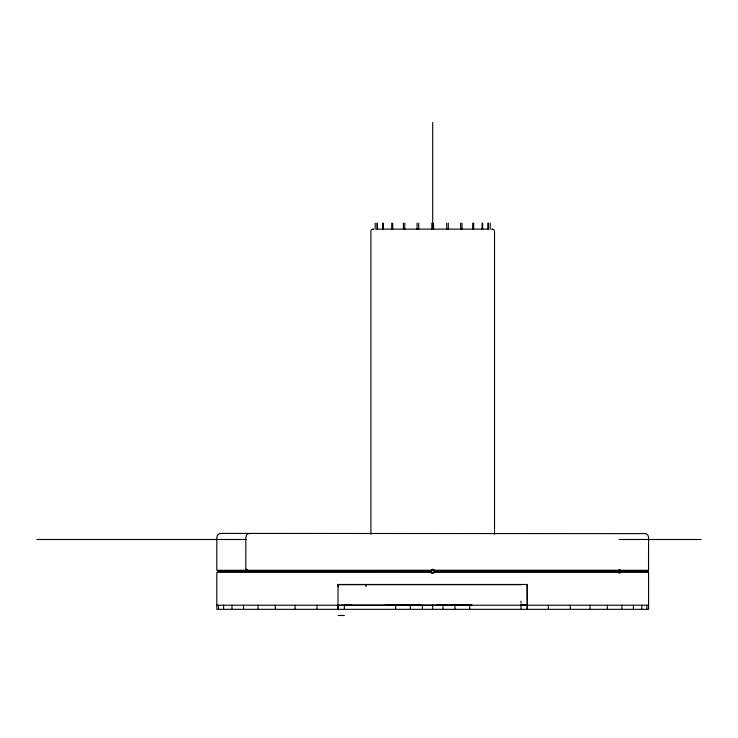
<?xml version="1.0" encoding="UTF-8"?>
<svg xmlns="http://www.w3.org/2000/svg" width="738" height="738" viewBox="0 0 738 738"><rect width="100%" height="100%" fill="white"/><g stroke="black" fill="none" stroke-linecap="round" stroke-linejoin="round"><path stroke-width="1.11" d="M619.717 571.323L647.475 571.323L648.518 570.299L648.582 537.43L647.89 535.151L646.045 533.639L221.723 533.408L219.352 533.639L217.507 535.151L216.815 537.43L216.815 570.299L618.776 570.225A1.873 1.006 -90 0 1 620.39 570.225L619.717 571.323L620.39 572.42A1.873 1.006 -90 0 1 618.776 572.42L617.715 571.323L433.824 571.323M647.475 571.323L648.545 572.946L647.429 571.323L648.582 569.727M245.819 570.299L246.114 569.662A2.085 1.116 -90 0 1 247.424 569.662L247.719 570.299M617.715 571.323L618.758 570.299M373.391 229.121L371.472 229.721L370.873 231.169L370.873 534.303M491.942 229.186L493.925 229.721L494.525 231.169L494.525 534.303M337.303 605.169L395.66 605.215L395.66 609.33M400.568 605.206L399.47 605.206M455.863 605.206L451.757 605.178M347.782 605.206L344.369 605.215L344.369 609.33M466.019 605.197L471.351 605.215M449.202 605.215L471.942 605.215M454.433 605.188L455.392 605.206M521.019 605.197L527.181 605.169L521.019 605.215M399.369 605.206L471.61 605.215M445.42 605.215L441.555 605.206M377.118 229.121L488.27 229.121M491.997 229.121L492.467 229.121M250.459 533.639L248.033 533.639L246.446 535.151L245.846 537.43L245.819 572.356M36.9 539.487L246.049 539.487M619.182 539.487L701.1 539.487M620.409 570.299L648.518 570.299M217.839 571.323L431.573 571.323M618.758 572.356L216.815 572.356L216.815 609.33L648.582 609.33L648.582 572.919M620.409 572.356L648.518 572.356M338.004 584.68L521.019 584.68M527.181 584.68L527.393 609.33M436.278 605.206L447.394 605.197M216.815 605.215L648.582 605.215M338.207 615.492L344.369 615.492M385.218 605.206L410.337 605.215L410.337 609.33M410.494 605.215L419.654 605.215M401.214 605.206L393.446 605.206M418.953 605.215L421.112 605.215M347.709 605.206L351.546 605.215M372.921 229.121L373.456 229.186M454.903 605.197L455.051 609.33M459.082 605.215L455.051 605.215M646.875 605.215L646.875 609.33M641.802 605.215L641.802 609.33M633.416 605.215L633.416 609.33M621.876 605.215L621.876 609.33M607.346 605.215L607.346 609.33M590.068 605.215L590.068 609.33M570.308 605.215L570.308 609.33M548.371 605.215L548.371 609.33M527.181 609.33L527.181 584.468L338.004 584.468L338.004 609.33M521.019 601.11L521.019 603.167M521.019 604.671L521.019 609.33M490.207 223.162L490.207 229.324M488.279 223.162L488.279 229.324M488.086 223.162L488.086 229.324M482.643 223.162L482.643 229.324M482.071 223.162L482.071 229.324M473.685 223.162L473.685 229.324M472.689 223.162L472.689 229.324M469.737 605.215L469.737 609.33M461.988 223.162L461.988 229.324M460.604 223.162L460.604 229.324M448.307 223.162L448.307 229.324M446.674 223.162L446.674 229.324M442.966 605.169L442.966 609.33M433.557 223.162L433.557 229.324M432.699 122.508L432.699 229.324M432.699 605.169L432.699 609.33M431.831 223.162L431.831 229.324M422.431 605.169L422.431 609.33M418.723 223.162L418.723 229.324M417.09 223.162L417.09 229.324M404.793 223.162L404.793 229.324M403.409 223.162L403.409 229.324M392.708 223.162L392.708 229.324M391.712 223.162L391.712 229.324M383.317 223.162L383.317 229.324M382.745 223.162L382.745 229.324M377.312 223.162L377.312 229.324M377.118 223.162L377.118 229.324M375.181 223.162L375.181 229.324M365.983 584.68L365.983 586.728M338.207 584.68L338.207 586.728M338.207 605.215L338.207 609.33M317.017 605.215L317.017 609.33M295.089 605.215L295.089 609.33M275.329 605.215L275.329 609.33M258.042 605.215L258.042 609.33M243.522 605.215L243.522 609.33M231.972 605.215L231.972 609.33M223.596 605.215L223.596 609.33M218.513 605.215L218.513 609.33M431.241 572.78A2.057 2.057 0 0 0 434.682 571.858A2.057 2.057 0 0 0 432.164 569.339A2.057 2.057 0 0 0 431.241 572.78"/></g></svg>
